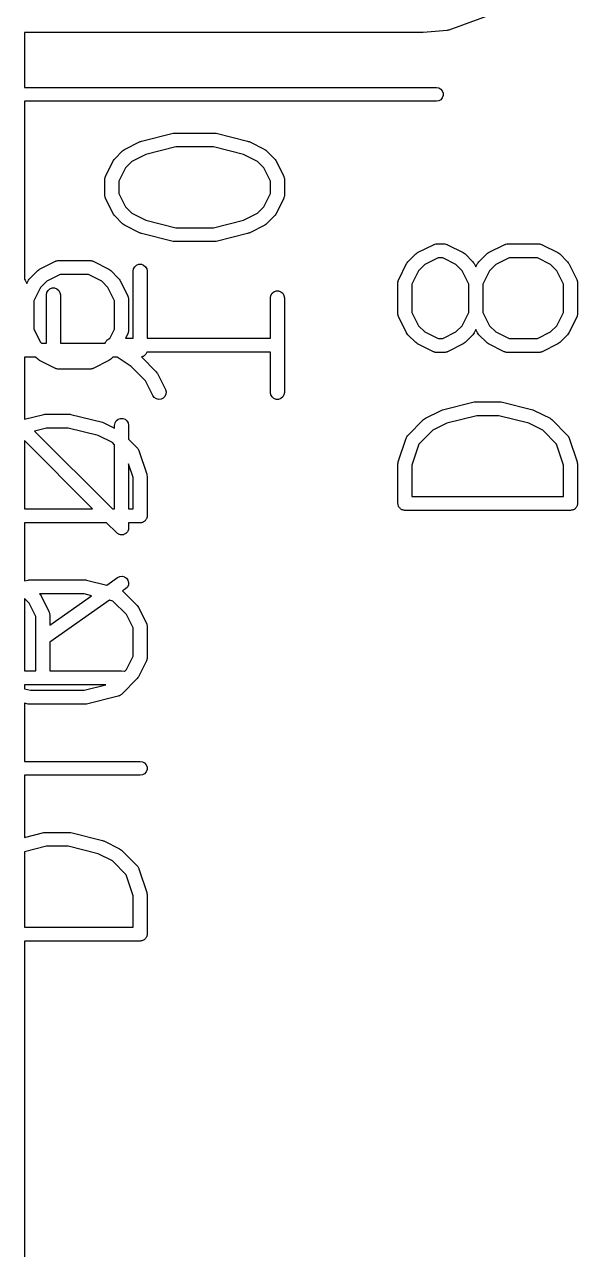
# Model space of a CAD drawing. Extents: x -2.2 to 86.5, y -78.6 to 9.2.
# Drawn here: x 65.1 to 69.13, y -36.01 to -27.09 of the extents above; entities that cross this region are included whole.
import ezdxf

# ---------------------------------------------------------------- set-up
doc = ezdxf.new("R2010")
doc.units = 0
doc.header["$MEASUREMENT"] = 0
doc.layers.add('BLACK', color=7, linetype='CONTINUOUS')

msp = doc.modelspace()

# ---------------------------------------------------------------- linework, layer by layer
at = {"layer": 'Black'}
for p, q in [((68.5171, -27.013), (68.1907, -27.1318)), ((68, -27.15), (65.1, -27.15)), ((65.1, -27.15), (65.1, -27.55)), ((68.0022, -27.1496), (68, -27.15)), ((68.0044, -27.1498), (68.0022, -27.1496)), ((68.178, -27.1346), (68.0044, -27.1498)), ((68.1843, -27.1329), (68.178, -27.1346)), ((68.1907, -27.1318), (68.1843, -27.1329)), ((65.1, -27.55), (68.1, -27.55)), ((68.1, -27.55), (68.1171, -27.553)), ((68.1171, -27.553), (68.1321, -27.5617)), ((68.1171, -27.647), (68.1, -27.65)), ((68.1321, -27.6383), (68.1171, -27.647)), ((68.1321, -27.5617), (68.1433, -27.575)), ((68.1433, -27.625), (68.1321, -27.6383)), ((68.1433, -27.575), (68.1492, -27.5913)), ((68.1492, -27.6087), (68.1433, -27.625)), ((68.1492, -27.5913), (68.1492, -27.6087)), ((68.1, -27.65), (65.1, -27.65)), ((65.1, -27.65), (65.1, -28.9441)), ((65.9535, -27.9399), (66.1833, -27.8824)), ((66.1833, -27.8824), (66.1895, -27.882)), ((66.1895, -27.882), (66.1957, -27.8809)), ((66.1957, -27.8809), (66.4829, -27.8809)), ((66.4829, -27.8809), (66.4891, -27.882)), ((66.4891, -27.882), (66.4952, -27.8824)), ((66.4952, -27.8824), (66.7251, -27.9399)), ((65.8217, -28.006), (65.8282, -28.0012)), ((65.8282, -28.0012), (65.9431, -27.9437)), ((65.9431, -27.9437), (65.9485, -27.9421)), ((65.9485, -27.9421), (65.9535, -27.9399)), ((66.2019, -27.9825), (65.9836, -28.0371)), ((66.4767, -27.9825), (66.2019, -27.9825)), ((66.695, -28.0371), (66.4767, -27.9825)), ((66.7251, -27.9399), (66.7301, -27.9421)), ((66.7301, -27.9421), (66.7355, -27.9437)), ((66.7355, -27.9437), (66.8504, -28.0012)), ((66.8504, -28.0012), (66.8569, -28.006)), ((65.6906, -28.1963), (65.7481, -28.0814)), ((65.7481, -28.0814), (65.7529, -28.0748)), ((65.7529, -28.0748), (65.7576, -28.0681)), ((65.7576, -28.0681), (65.815, -28.0107)), ((65.815, -28.0107), (65.8217, -28.006)), ((65.881, -28.0884), (65.8353, -28.1342)), ((65.9836, -28.0371), (65.881, -28.0884)), ((66.7976, -28.0884), (66.695, -28.0371)), ((66.8433, -28.1342), (66.7976, -28.0884)), ((66.8569, -28.006), (66.8636, -28.0107)), ((66.8636, -28.0107), (66.921, -28.0681)), ((66.921, -28.0681), (66.9257, -28.0748)), ((66.9257, -28.0748), (66.9305, -28.0814)), ((66.9305, -28.0814), (66.988, -28.1963)), ((65.8353, -28.1342), (65.7868, -28.231)), ((66.8917, -28.231), (66.8433, -28.1342)), ((65.6852, -28.219), (65.6858, -28.2161)), ((65.6852, -28.3339), (65.6852, -28.219)), ((65.6856, -28.2132), (65.6873, -28.2075)), ((65.6858, -28.2161), (65.6856, -28.2132)), ((65.6873, -28.2075), (65.6883, -28.2016)), ((65.6883, -28.2016), (65.6898, -28.1991)), ((65.6898, -28.1991), (65.6906, -28.1963)), ((65.7868, -28.231), (65.7868, -28.3219)), ((66.8917, -28.3219), (66.8917, -28.231)), ((66.988, -28.1963), (66.9888, -28.1991)), ((66.9888, -28.1991), (66.9903, -28.2016)), ((66.9903, -28.2016), (66.9913, -28.2075)), ((66.9913, -28.2075), (66.993, -28.2132)), ((66.993, -28.2132), (66.9928, -28.2161)), ((66.9928, -28.2161), (66.9933, -28.219)), ((66.9933, -28.219), (66.9933, -28.3339)), ((65.6858, -28.3368), (65.6852, -28.3339)), ((65.6856, -28.3397), (65.6858, -28.3368)), ((65.6873, -28.3454), (65.6856, -28.3397)), ((65.6883, -28.3513), (65.6873, -28.3454)), ((65.6898, -28.3538), (65.6883, -28.3513)), ((65.6906, -28.3566), (65.6898, -28.3538)), ((65.7481, -28.4715), (65.6906, -28.3566)), ((65.7868, -28.3219), (65.8353, -28.4187)), ((66.8433, -28.4187), (66.8917, -28.3219)), ((66.988, -28.3566), (66.9305, -28.4715)), ((66.9888, -28.3538), (66.988, -28.3566)), ((66.9903, -28.3513), (66.9888, -28.3538)), ((66.9913, -28.3454), (66.9903, -28.3513)), ((66.993, -28.3397), (66.9913, -28.3454)), ((66.9933, -28.3339), (66.9928, -28.3368)), ((66.9928, -28.3368), (66.993, -28.3397)), ((65.8353, -28.4187), (65.881, -28.4645)), ((66.7976, -28.4645), (66.8433, -28.4187)), ((65.7529, -28.478), (65.7481, -28.4715)), ((65.7576, -28.4847), (65.7529, -28.478)), ((65.815, -28.5422), (65.7576, -28.4847)), ((65.881, -28.4645), (65.9836, -28.5158)), ((65.9836, -28.5158), (66.2019, -28.5703)), ((66.4767, -28.5703), (66.695, -28.5158)), ((66.695, -28.5158), (66.7976, -28.4645)), ((66.921, -28.4847), (66.8636, -28.5422)), ((66.9257, -28.478), (66.921, -28.4847)), ((66.9305, -28.4715), (66.9257, -28.478)), ((65.8217, -28.5468), (65.815, -28.5422)), ((65.8282, -28.5517), (65.8217, -28.5468)), ((65.9431, -28.6091), (65.8282, -28.5517)), ((65.9485, -28.6107), (65.9431, -28.6091)), ((65.9535, -28.613), (65.9485, -28.6107)), ((66.1833, -28.6704), (65.9535, -28.613)), ((66.2019, -28.5703), (66.4767, -28.5703)), ((66.7251, -28.613), (66.4952, -28.6704)), ((66.7301, -28.6107), (66.7251, -28.613)), ((66.7355, -28.6091), (66.7301, -28.6107)), ((66.8504, -28.5517), (66.7355, -28.6091)), ((66.8569, -28.5468), (66.8504, -28.5517)), ((66.8636, -28.5422), (66.8569, -28.5468)), ((66.1895, -28.6709), (66.1833, -28.6704)), ((66.1957, -28.6719), (66.1895, -28.6709)), ((66.4829, -28.6719), (66.1957, -28.6719)), ((66.4891, -28.6709), (66.4829, -28.6719)), ((66.4952, -28.6704), (66.4891, -28.6709)), ((67.9632, -28.7513), (68.0781, -28.6938)), ((68.0781, -28.6938), (68.0809, -28.693)), ((68.0809, -28.693), (68.0835, -28.6915)), ((68.0835, -28.6915), (68.0893, -28.6905)), ((68.0893, -28.6905), (68.095, -28.6888)), ((68.095, -28.6888), (68.098, -28.689)), ((68.098, -28.689), (68.1009, -28.6885)), ((68.1009, -28.6885), (68.1583, -28.6885)), ((68.1583, -28.6885), (68.1612, -28.689)), ((68.1612, -28.689), (68.1641, -28.6888)), ((68.1641, -28.6888), (68.1698, -28.6905)), ((68.1698, -28.6905), (68.1757, -28.6915)), ((68.1757, -28.6915), (68.1782, -28.693)), ((68.1782, -28.693), (68.181, -28.6938)), ((68.181, -28.6938), (68.2959, -28.7513)), ((68.4803, -28.7513), (68.5952, -28.6938)), ((68.5952, -28.6938), (68.598, -28.693)), ((68.598, -28.693), (68.6006, -28.6915)), ((68.6006, -28.6915), (68.6064, -28.6905)), ((68.6064, -28.6905), (68.6121, -28.6888)), ((68.6121, -28.6888), (68.615, -28.689)), ((68.615, -28.689), (68.6179, -28.6885)), ((68.6179, -28.6885), (68.8477, -28.6885)), ((68.8477, -28.6885), (68.8506, -28.689)), ((68.8506, -28.689), (68.8535, -28.6888)), ((68.8535, -28.6888), (68.8593, -28.6905)), ((68.8593, -28.6905), (68.8651, -28.6915)), ((68.8651, -28.6915), (68.8676, -28.693)), ((68.8676, -28.693), (68.8705, -28.6938)), ((68.8705, -28.6938), (68.9854, -28.7513)), ((67.8926, -28.8182), (67.95, -28.7608)), ((67.95, -28.7608), (67.9567, -28.7561)), ((67.9567, -28.7561), (67.9632, -28.7513)), ((68.1128, -28.7901), (68.016, -28.8385)), ((68.1463, -28.7901), (68.1128, -28.7901)), ((68.2431, -28.8385), (68.1463, -28.7901)), ((68.2959, -28.7513), (68.3025, -28.7561)), ((68.3025, -28.7561), (68.3091, -28.7608)), ((68.3091, -28.7608), (68.3666, -28.8182)), ((68.4096, -28.8182), (68.4671, -28.7608)), ((68.4671, -28.7608), (68.4738, -28.7561)), ((68.4738, -28.7561), (68.4803, -28.7513)), ((68.6299, -28.7901), (68.5331, -28.8385)), ((68.8357, -28.7901), (68.6299, -28.7901)), ((68.9326, -28.8385), (68.8357, -28.7901)), ((68.9854, -28.7513), (68.9919, -28.7561)), ((68.9919, -28.7561), (68.9986, -28.7608)), ((68.9986, -28.7608), (69.056, -28.8182)), ((65.1397, -28.9392), (65.1971, -28.8817)), ((65.1971, -28.8817), (65.2038, -28.8771)), ((65.2038, -28.8771), (65.2103, -28.8722)), ((65.2103, -28.8722), (65.3252, -28.8148)), ((65.3252, -28.8148), (65.328, -28.8139)), ((65.328, -28.8139), (65.3306, -28.8125)), ((65.3306, -28.8125), (65.3364, -28.8114)), ((65.3364, -28.8114), (65.3421, -28.8097)), ((65.3421, -28.8097), (65.345, -28.8099)), ((65.345, -28.8099), (65.3479, -28.8094)), ((65.3479, -28.8094), (65.5777, -28.8094)), ((65.5777, -28.8094), (65.5806, -28.8099)), ((65.5806, -28.8099), (65.5835, -28.8097)), ((65.5835, -28.8097), (65.5893, -28.8114)), ((65.5893, -28.8114), (65.5951, -28.8125)), ((65.5951, -28.8125), (65.5976, -28.8139)), ((65.5976, -28.8139), (65.6005, -28.8148)), ((65.6005, -28.8148), (65.7154, -28.8722)), ((65.7154, -28.8722), (65.7219, -28.8771)), ((65.7219, -28.8771), (65.7286, -28.8817)), ((65.7286, -28.8817), (65.786, -28.9392)), ((65.8917, -28.8867), (65.8948, -28.8694)), ((65.8917, -29.3747), (65.8917, -28.8867)), ((65.8948, -28.8694), (65.9036, -28.8541)), ((65.9036, -28.8541), (65.9171, -28.8427)), ((65.9171, -28.8427), (65.9337, -28.8367)), ((65.9337, -28.8367), (65.9514, -28.8367)), ((65.9514, -28.8367), (65.9679, -28.8427)), ((65.9679, -28.8427), (65.9815, -28.8541)), ((65.9815, -28.8541), (65.9903, -28.8694)), ((65.9903, -28.8694), (65.9933, -28.8867)), ((65.9933, -28.8867), (65.9933, -29.3747)), ((67.8256, -28.9464), (67.8831, -28.8314)), ((67.8831, -28.8314), (67.8879, -28.8249)), ((67.8879, -28.8249), (67.8926, -28.8182)), ((67.9702, -28.8843), (67.9218, -28.9811)), ((68.016, -28.8385), (67.9702, -28.8843)), ((68.2889, -28.8843), (68.2431, -28.8385)), ((68.3373, -28.9811), (68.2889, -28.8843)), ((68.3666, -28.8182), (68.3713, -28.8249)), ((68.3713, -28.8249), (68.3761, -28.8314)), ((68.3761, -28.8314), (68.3881, -28.8555)), ((68.3881, -28.8555), (68.4001, -28.8314)), ((68.4001, -28.8314), (68.405, -28.8249)), ((68.405, -28.8249), (68.4096, -28.8182)), ((68.4873, -28.8843), (68.4389, -28.9811)), ((68.5331, -28.8385), (68.4873, -28.8843)), ((68.9783, -28.8843), (68.9326, -28.8385)), ((69.0267, -28.9811), (68.9783, -28.8843)), ((69.056, -28.8182), (69.0607, -28.8249)), ((69.0607, -28.8249), (69.0655, -28.8314)), ((69.0655, -28.8314), (69.123, -28.9464)), ((65.1, -28.9441), (65.1013, -28.9459)), ((65.1013, -28.9459), (65.1061, -28.9524)), ((65.1061, -28.9524), (65.1181, -28.9764)), ((65.1181, -28.9764), (65.1301, -28.9524)), ((65.1301, -28.9524), (65.135, -28.9458)), ((65.135, -28.9458), (65.1397, -28.9392)), ((65.2631, -28.9594), (65.2173, -29.0052)), ((65.3599, -28.911), (65.2631, -28.9594)), ((65.5657, -28.911), (65.3599, -28.911)), ((65.6626, -28.9594), (65.5657, -28.911)), ((65.7083, -29.0052), (65.6626, -28.9594)), ((65.786, -28.9392), (65.7907, -28.9459)), ((65.7907, -28.9459), (65.7955, -28.9524)), ((65.7955, -28.9524), (65.853, -29.0673)), ((67.8202, -28.9691), (67.8208, -28.9662)), ((67.8202, -29.1989), (67.8202, -28.9691)), ((67.8206, -28.9633), (67.8223, -28.9576)), ((67.8208, -28.9662), (67.8206, -28.9633)), ((67.8223, -28.9576), (67.8233, -28.9517)), ((67.8233, -28.9517), (67.8248, -28.9492)), ((67.8248, -28.9492), (67.8256, -28.9464)), ((67.9218, -28.9811), (67.9218, -29.1869)), ((68.3373, -29.1869), (68.3373, -28.9811)), ((68.4389, -28.9811), (68.4389, -29.1869)), ((69.0267, -29.1869), (69.0267, -28.9811)), ((69.123, -28.9464), (69.1238, -28.9492)), ((69.1238, -28.9492), (69.1253, -28.9517)), ((69.1253, -28.9517), (69.1263, -28.9576)), ((69.1263, -28.9576), (69.128, -28.9633)), ((69.128, -28.9633), (69.1278, -28.9662)), ((69.1278, -28.9662), (69.1283, -28.9691)), ((69.1283, -28.9691), (69.1283, -29.1989)), ((65.2173, -29.0052), (65.1689, -29.102)), ((65.2598, -29.0591), (65.2628, -29.0417)), ((65.2598, -29.4105), (65.2598, -29.0591)), ((65.2628, -29.0417), (65.2717, -29.0264)), ((65.2717, -29.0264), (65.2852, -29.0151)), ((65.2852, -29.0151), (65.3017, -29.0091)), ((65.3017, -29.0091), (65.3194, -29.0091)), ((65.3194, -29.0091), (65.336, -29.0151)), ((65.336, -29.0151), (65.3495, -29.0264)), ((65.3495, -29.0264), (65.3583, -29.0417)), ((65.3583, -29.0417), (65.3614, -29.0591)), ((65.3614, -29.0591), (65.3614, -29.4105)), ((65.7567, -29.102), (65.7083, -29.0052)), ((65.853, -29.0673), (65.8538, -29.0701)), ((65.8538, -29.0701), (65.8553, -29.0726)), ((65.8553, -29.0726), (65.8563, -29.0785)), ((66.8917, -29.0808), (66.8948, -29.0634)), ((66.8948, -29.0634), (66.9036, -29.0481)), ((66.9036, -29.0481), (66.9171, -29.0368)), ((66.9171, -29.0368), (66.9337, -29.0307)), ((66.9337, -29.0307), (66.9514, -29.0307)), ((66.9514, -29.0307), (66.9679, -29.0368)), ((66.9679, -29.0368), (66.9815, -29.0481)), ((66.9815, -29.0481), (66.9903, -29.0634)), ((66.9903, -29.0634), (66.9933, -29.0808)), ((65.1689, -29.102), (65.1689, -29.3078)), ((65.7567, -29.3078), (65.7567, -29.102)), ((65.8563, -29.0785), (65.858, -29.0842)), ((65.858, -29.0842), (65.8578, -29.0871)), ((65.8578, -29.0871), (65.8583, -29.09)), ((65.8583, -29.09), (65.8583, -29.3198)), ((66.8917, -29.3747), (66.8917, -29.0808)), ((66.9933, -29.0808), (66.9933, -29.7702)), ((67.8208, -29.2018), (67.8202, -29.1989)), ((67.8206, -29.2047), (67.8208, -29.2018)), ((67.8223, -29.2104), (67.8206, -29.2047)), ((67.8233, -29.2163), (67.8223, -29.2104)), ((67.8248, -29.2188), (67.8233, -29.2163)), ((67.8256, -29.2216), (67.8248, -29.2188)), ((67.8831, -29.3365), (67.8256, -29.2216)), ((67.9218, -29.1869), (67.9703, -29.2837)), ((68.2889, -29.2837), (68.3373, -29.1869)), ((68.4389, -29.1869), (68.4873, -29.2837)), ((68.9783, -29.2837), (69.0267, -29.1869)), ((69.123, -29.2216), (69.0655, -29.3365)), ((69.1238, -29.2188), (69.123, -29.2216)), ((69.1253, -29.2163), (69.1238, -29.2188)), ((69.1263, -29.2104), (69.1253, -29.2163)), ((69.128, -29.2047), (69.1263, -29.2104)), ((69.1283, -29.1989), (69.1278, -29.2018)), ((69.1278, -29.2018), (69.128, -29.2047)), ((65.1689, -29.3078), (65.2173, -29.4046)), ((65.7221, -29.3771), (65.7567, -29.3078)), ((65.8538, -29.3397), (65.853, -29.3426)), ((65.8553, -29.3372), (65.8538, -29.3397)), ((65.8563, -29.3313), (65.8553, -29.3372)), ((65.858, -29.3256), (65.8563, -29.3313)), ((65.8583, -29.3198), (65.8578, -29.3227)), ((65.8578, -29.3227), (65.858, -29.3256)), ((67.8879, -29.343), (67.8831, -29.3365)), ((67.9703, -29.2837), (68.016, -29.3295)), ((68.016, -29.3295), (68.1128, -29.3779)), ((68.1463, -29.3779), (68.2431, -29.3295)), ((68.2431, -29.3295), (68.2889, -29.2837)), ((68.3761, -29.3365), (68.3713, -29.343)), ((68.3881, -29.3125), (68.3761, -29.3365)), ((68.4001, -29.3365), (68.3881, -29.3125)), ((68.405, -29.343), (68.4001, -29.3365)), ((68.4873, -29.2837), (68.5331, -29.3295)), ((68.5331, -29.3295), (68.6299, -29.3779)), ((68.8357, -29.3779), (68.9326, -29.3295)), ((68.9326, -29.3295), (68.9783, -29.2837)), ((69.0655, -29.3365), (69.0607, -29.343)), ((65.2173, -29.4046), (65.2231, -29.4105)), ((65.2231, -29.4105), (65.2598, -29.4105)), ((65.3614, -29.4105), (65.6882, -29.4105)), ((65.6882, -29.4105), (65.6895, -29.4051)), ((65.6895, -29.4051), (65.6911, -29.4027)), ((65.6911, -29.4027), (65.6921, -29.4001)), ((65.6921, -29.4001), (65.696, -29.3954)), ((65.696, -29.3954), (65.6993, -29.3904)), ((65.6993, -29.3904), (65.7016, -29.3887)), ((65.7016, -29.3887), (65.7034, -29.3866)), ((65.7034, -29.3866), (65.7086, -29.3835)), ((65.7086, -29.3835), (65.7135, -29.3799)), ((65.7135, -29.3799), (65.7162, -29.3791)), ((65.7162, -29.3791), (65.7187, -29.3777)), ((65.7187, -29.3777), (65.7221, -29.3771)), ((65.853, -29.3426), (65.8369, -29.3747)), ((65.8369, -29.3747), (65.8917, -29.3747)), ((65.9933, -29.3747), (66.8917, -29.3747)), ((67.8926, -29.3497), (67.8879, -29.343)), ((67.95, -29.4072), (67.8926, -29.3497)), ((67.9567, -29.4118), (67.95, -29.4072)), ((67.9632, -29.4167), (67.9567, -29.4118)), ((68.0781, -29.4741), (67.9632, -29.4167)), ((68.1128, -29.3779), (68.1463, -29.3779)), ((68.2959, -29.4167), (68.181, -29.4741)), ((68.3025, -29.4118), (68.2959, -29.4167)), ((68.3091, -29.4072), (68.3025, -29.4118)), ((68.3666, -29.3497), (68.3091, -29.4072)), ((68.3713, -29.343), (68.3666, -29.3497)), ((68.4096, -29.3497), (68.405, -29.343)), ((68.4671, -29.4072), (68.4096, -29.3497)), ((68.4738, -29.4118), (68.4671, -29.4072)), ((68.4803, -29.4167), (68.4738, -29.4118)), ((68.5952, -29.4741), (68.4803, -29.4167)), ((68.6299, -29.3779), (68.8357, -29.3779)), ((68.9854, -29.4167), (68.8705, -29.4741)), ((68.9919, -29.4118), (68.9854, -29.4167)), ((68.9986, -29.4072), (68.9919, -29.4118)), ((69.056, -29.3497), (68.9986, -29.4072)), ((69.0607, -29.343), (69.056, -29.3497)), ((65.1811, -29.5121), (65.1, -29.5121)), ((65.1, -29.5121), (65.1, -29.9642)), ((65.1971, -29.5281), (65.1811, -29.5121)), ((65.7446, -29.5121), (65.7286, -29.5281)), ((65.7743, -29.5121), (65.7446, -29.5121)), ((65.876, -29.5799), (65.7743, -29.5121)), ((65.9514, -29.5113), (65.9512, -29.5113)), ((65.9512, -29.5113), (66.0592, -29.6194)), ((65.9555, -29.5098), (65.9514, -29.5113)), ((65.9599, -29.509), (65.9555, -29.5098)), ((65.9638, -29.5068), (65.9599, -29.509)), ((65.9679, -29.5053), (65.9638, -29.5068)), ((65.9714, -29.5024), (65.9679, -29.5053)), ((65.9752, -29.5002), (65.9714, -29.5024)), ((65.9781, -29.4968), (65.9752, -29.5002)), ((65.9815, -29.4939), (65.9781, -29.4968)), ((65.9837, -29.4901), (65.9815, -29.4939)), ((65.9865, -29.4867), (65.9837, -29.4901)), ((65.9881, -29.4825), (65.9865, -29.4867)), ((65.9903, -29.4786), (65.9881, -29.4825)), ((65.9907, -29.4763), (65.9903, -29.4786)), ((66.8917, -29.4763), (65.9907, -29.4763)), ((66.8917, -29.7702), (66.8917, -29.4763)), ((68.0809, -29.475), (68.0781, -29.4741)), ((68.0835, -29.4764), (68.0809, -29.475)), ((68.0893, -29.4775), (68.0835, -29.4764)), ((68.095, -29.4792), (68.0893, -29.4775)), ((68.098, -29.479), (68.095, -29.4792)), ((68.1009, -29.4795), (68.098, -29.479)), ((68.1583, -29.4795), (68.1009, -29.4795)), ((68.1612, -29.479), (68.1583, -29.4795)), ((68.1641, -29.4792), (68.1612, -29.479)), ((68.1698, -29.4775), (68.1641, -29.4792)), ((68.1757, -29.4764), (68.1698, -29.4775)), ((68.1782, -29.475), (68.1757, -29.4764)), ((68.181, -29.4741), (68.1782, -29.475)), ((68.598, -29.475), (68.5952, -29.4741)), ((68.6006, -29.4764), (68.598, -29.475)), ((68.6064, -29.4775), (68.6006, -29.4764)), ((68.6121, -29.4792), (68.6064, -29.4775)), ((68.615, -29.479), (68.6121, -29.4792)), ((68.6179, -29.4795), (68.615, -29.479)), ((68.8477, -29.4795), (68.6179, -29.4795)), ((68.8506, -29.479), (68.8477, -29.4795)), ((68.8535, -29.4792), (68.8506, -29.479)), ((68.8593, -29.4775), (68.8535, -29.4792)), ((68.8651, -29.4764), (68.8593, -29.4775)), ((68.8676, -29.475), (68.8651, -29.4764)), ((68.8705, -29.4741), (68.8676, -29.475)), ((65.2038, -29.5328), (65.1971, -29.5281)), ((65.2103, -29.5376), (65.2038, -29.5328)), ((65.3252, -29.5951), (65.2103, -29.5376)), ((65.328, -29.5959), (65.3252, -29.5951)), ((65.3306, -29.5974), (65.328, -29.5959)), ((65.3364, -29.5984), (65.3306, -29.5974)), ((65.3421, -29.6001), (65.3364, -29.5984)), ((65.345, -29.5999), (65.3421, -29.6001)), ((65.3479, -29.6004), (65.345, -29.5999)), ((65.5777, -29.6004), (65.3479, -29.6004)), ((65.5806, -29.5999), (65.5777, -29.6004)), ((65.5835, -29.6001), (65.5806, -29.5999)), ((65.5893, -29.5984), (65.5835, -29.6001)), ((65.5951, -29.5974), (65.5893, -29.5984)), ((65.5976, -29.5959), (65.5951, -29.5974)), ((65.6005, -29.5951), (65.5976, -29.5959)), ((65.7154, -29.5376), (65.6005, -29.5951)), ((65.7219, -29.5328), (65.7154, -29.5376)), ((65.7286, -29.5281), (65.7219, -29.5328)), ((65.9816, -29.6854), (65.876, -29.5799)), ((66.0353, -29.7929), (65.9816, -29.6854)), ((66.0592, -29.6194), (66.0639, -29.626)), ((66.0639, -29.626), (66.0687, -29.6326)), ((66.0687, -29.6326), (66.1262, -29.7475)), ((66.1302, -29.782), (66.1232, -29.7982)), ((66.1262, -29.7475), (66.1312, -29.7644)), ((66.1312, -29.7644), (66.1302, -29.782)), ((66.8948, -29.7876), (66.8917, -29.7702)), ((66.9036, -29.8028), (66.8948, -29.7876)), ((66.9903, -29.7876), (66.9815, -29.8028)), ((66.9933, -29.7702), (66.9903, -29.7876)), ((66.0458, -29.8071), (66.0353, -29.7929)), ((66.0606, -29.8168), (66.0458, -29.8071)), ((66.0777, -29.8209), (66.0606, -29.8168)), ((66.0952, -29.8189), (66.0777, -29.8209)), ((66.111, -29.811), (66.0952, -29.8189)), ((66.1232, -29.7982), (66.111, -29.811)), ((66.9171, -29.8142), (66.9036, -29.8028)), ((66.9337, -29.8202), (66.9171, -29.8142)), ((66.9514, -29.8202), (66.9337, -29.8202)), ((66.9679, -29.8142), (66.9514, -29.8202)), ((66.9815, -29.8028), (66.9679, -29.8142)), ((68.146, -29.8965), (68.3758, -29.839)), ((68.3758, -29.839), (68.382, -29.8386)), ((68.382, -29.8386), (68.3881, -29.8375)), ((68.3881, -29.8375), (68.5605, -29.8375)), ((68.5605, -29.8375), (68.5666, -29.8386)), ((68.5666, -29.8386), (68.5728, -29.839)), ((68.5728, -29.839), (68.8026, -29.8965)), ((65.1, -29.9642), (65.2408, -29.9291)), ((65.2408, -29.9291), (65.247, -29.9286)), ((65.247, -29.9286), (65.2531, -29.9275)), ((65.2531, -29.9275), (65.4255, -29.9275)), ((65.4255, -29.9275), (65.4316, -29.9286)), ((65.4316, -29.9286), (65.4378, -29.9291)), ((65.4378, -29.9291), (65.6676, -29.9865)), ((65.7686, -29.9766), (65.7821, -29.9653)), ((65.7821, -29.9653), (65.7987, -29.9592)), ((65.7987, -29.9592), (65.8164, -29.9592)), ((65.8164, -29.9592), (65.8329, -29.9653)), ((65.8329, -29.9653), (65.8465, -29.9766)), ((68.0075, -29.9673), (68.0142, -29.9626)), ((68.0142, -29.9626), (68.0207, -29.9578)), ((68.0207, -29.9578), (68.1356, -29.9003)), ((68.1356, -29.9003), (68.1409, -29.8987)), ((68.1409, -29.8987), (68.146, -29.8965)), ((68.3944, -29.9391), (68.176, -29.9937)), ((68.5542, -29.9391), (68.3944, -29.9391)), ((68.7726, -29.9937), (68.5542, -29.9391)), ((68.8026, -29.8965), (68.8077, -29.8987)), ((68.8077, -29.8987), (68.813, -29.9003)), ((68.813, -29.9003), (68.9279, -29.9578)), ((68.9279, -29.9578), (68.9345, -29.9626)), ((68.9345, -29.9626), (68.9411, -29.9673)), ((65.2594, -30.0291), (65.1738, -30.0505)), ((65.1738, -30.0505), (65.7402, -30.617)), ((65.4192, -30.0291), (65.2594, -30.0291)), ((65.6376, -30.0837), (65.4192, -30.0291)), ((65.6676, -29.9865), (65.6727, -29.9888)), ((65.6727, -29.9888), (65.678, -29.9903)), ((65.678, -29.9903), (65.7567, -30.0297)), ((65.7567, -30.0093), (65.7598, -29.9919)), ((65.7567, -30.0297), (65.7567, -30.0093)), ((65.7598, -29.9919), (65.7686, -29.9766)), ((65.8465, -29.9766), (65.8553, -29.9919)), ((65.8553, -29.9919), (65.8583, -30.0093)), ((65.8583, -30.0093), (65.8583, -30.1096)), ((67.8926, -30.0822), (68.0075, -29.9673)), ((68.0735, -30.045), (67.9729, -30.1456)), ((68.176, -29.9937), (68.0735, -30.045)), ((68.8751, -30.045), (68.7726, -29.9937)), ((68.9757, -30.1456), (68.8751, -30.045)), ((68.9411, -29.9673), (69.056, -30.0822)), ((65.5965, -30.617), (65.1, -30.1204)), ((65.1, -30.1204), (65.1, -30.617)), ((65.7401, -30.135), (65.6376, -30.0837)), ((65.7567, -30.1516), (65.7401, -30.135)), ((65.8583, -30.1096), (65.921, -30.1722)), ((67.8229, -30.2744), (67.8803, -30.1021)), ((67.8803, -30.1021), (67.8817, -30.0995)), ((67.8817, -30.0995), (67.8825, -30.0967)), ((67.8825, -30.0967), (67.8859, -30.0918)), ((67.8859, -30.0918), (67.8887, -30.0865)), ((67.8887, -30.0865), (67.8909, -30.0846)), ((67.8909, -30.0846), (67.8926, -30.0822)), ((69.056, -30.0822), (69.0577, -30.0846)), ((69.0577, -30.0846), (69.0599, -30.0865)), ((69.0599, -30.0865), (69.0627, -30.0918)), ((69.0627, -30.0918), (69.0661, -30.0967)), ((69.0661, -30.0967), (69.0669, -30.0995)), ((69.0669, -30.0995), (69.0683, -30.1021)), ((69.0683, -30.1021), (69.1257, -30.2744)), ((65.7567, -30.617), (65.7567, -30.1516)), ((65.921, -30.1722), (65.9227, -30.1746)), ((65.9227, -30.1746), (65.9249, -30.1766)), ((65.9249, -30.1766), (65.9277, -30.1818)), ((65.9277, -30.1818), (65.9311, -30.1867)), ((65.9311, -30.1867), (65.9319, -30.1895)), ((65.9319, -30.1895), (65.9333, -30.1921)), ((65.9333, -30.1921), (65.9907, -30.3644)), ((67.9729, -30.1456), (67.9218, -30.2987)), ((69.0267, -30.2987), (68.9757, -30.1456)), ((65.8917, -30.3887), (65.8583, -30.2885)), ((65.8583, -30.2885), (65.8583, -30.617)), ((67.8202, -30.2905), (67.8217, -30.2825)), ((67.8202, -30.5777), (67.8202, -30.2905)), ((67.8217, -30.2825), (67.8229, -30.2744)), ((67.9218, -30.2987), (67.9218, -30.5269)), ((69.0267, -30.5269), (69.0267, -30.2987)), ((69.1257, -30.2744), (69.1269, -30.2825)), ((69.1269, -30.2825), (69.1283, -30.2905)), ((69.1283, -30.2905), (69.1283, -30.5777)), ((65.8917, -30.617), (65.8917, -30.3887)), ((65.9907, -30.3644), (65.9919, -30.3725)), ((65.9919, -30.3725), (65.9933, -30.3805)), ((65.9933, -30.3805), (65.9933, -30.6678)), ((67.821, -30.5821), (67.8202, -30.5777)), ((67.821, -30.5866), (67.821, -30.5821)), ((67.8225, -30.5907), (67.821, -30.5866)), ((67.9218, -30.5269), (69.0267, -30.5269)), ((69.1276, -30.5866), (69.1261, -30.5907)), ((69.1283, -30.5777), (69.1276, -30.5821)), ((69.1276, -30.5821), (69.1276, -30.5866)), ((65.1, -30.617), (65.5965, -30.617)), ((65.7402, -30.617), (65.7567, -30.617)), ((65.8583, -30.617), (65.8917, -30.617)), ((65.9926, -30.6766), (65.9911, -30.6808)), ((65.9933, -30.6678), (65.9926, -30.6721)), ((65.9926, -30.6721), (65.9926, -30.6766)), ((67.8233, -30.5951), (67.8225, -30.5907)), ((67.8255, -30.599), (67.8233, -30.5951)), ((67.8271, -30.6031), (67.8255, -30.599)), ((67.8299, -30.6065), (67.8271, -30.6031)), ((67.8321, -30.6104), (67.8299, -30.6065)), ((67.8355, -30.6132), (67.8321, -30.6104)), ((67.8384, -30.6167), (67.8355, -30.6132)), ((67.8422, -30.6189), (67.8384, -30.6167)), ((67.8456, -30.6217), (67.8422, -30.6189)), ((67.8498, -30.6233), (67.8456, -30.6217)), ((67.8537, -30.6255), (67.8498, -30.6233)), ((67.8581, -30.6262), (67.8537, -30.6255)), ((67.8622, -30.6278), (67.8581, -30.6262)), ((67.8667, -30.6278), (67.8622, -30.6278)), ((67.871, -30.6285), (67.8667, -30.6278)), ((69.0775, -30.6285), (67.871, -30.6285)), ((69.0819, -30.6278), (69.0775, -30.6285)), ((69.0864, -30.6278), (69.0819, -30.6278)), ((69.0905, -30.6262), (69.0864, -30.6278)), ((69.0949, -30.6255), (69.0905, -30.6262)), ((69.0988, -30.6233), (69.0949, -30.6255)), ((69.1029, -30.6217), (69.0988, -30.6233)), ((69.1064, -30.6189), (69.1029, -30.6217)), ((69.1102, -30.6167), (69.1064, -30.6189)), ((69.1131, -30.6132), (69.1102, -30.6167)), ((69.1165, -30.6104), (69.1131, -30.6132)), ((69.1187, -30.6065), (69.1165, -30.6104)), ((69.1215, -30.6031), (69.1187, -30.6065)), ((69.1231, -30.599), (69.1215, -30.6031)), ((69.1253, -30.5951), (69.1231, -30.599)), ((69.1261, -30.5907), (69.1253, -30.5951)), ((65.6981, -30.7186), (65.1, -30.7186)), ((65.1, -30.7186), (65.1, -31.142)), ((65.7716, -30.7921), (65.6981, -30.7186)), ((65.8572, -30.7627), (65.8566, -30.7693)), ((65.8583, -30.7561), (65.8572, -30.7627)), ((65.9425, -30.7186), (65.8583, -30.7186)), ((65.8583, -30.7186), (65.8583, -30.7561)), ((65.9469, -30.7178), (65.9425, -30.7186)), ((65.9514, -30.7178), (65.9469, -30.7178)), ((65.9555, -30.7163), (65.9514, -30.7178)), ((65.9599, -30.7155), (65.9555, -30.7163)), ((65.9638, -30.7133), (65.9599, -30.7155)), ((65.9679, -30.7118), (65.9638, -30.7133)), ((65.9714, -30.7089), (65.9679, -30.7118)), ((65.9752, -30.7067), (65.9714, -30.7089)), ((65.9781, -30.7033), (65.9752, -30.7067)), ((65.9815, -30.7004), (65.9781, -30.7033)), ((65.9837, -30.6966), (65.9815, -30.7004)), ((65.9865, -30.6932), (65.9837, -30.6966)), ((65.9881, -30.689), (65.9865, -30.6932)), ((65.9903, -30.6851), (65.9881, -30.689)), ((65.9911, -30.6808), (65.9903, -30.6851)), ((65.7771, -30.7959), (65.7716, -30.7921)), ((65.7821, -30.8001), (65.7771, -30.7959)), ((65.7842, -30.8009), (65.7821, -30.8001)), ((65.7861, -30.8022), (65.7842, -30.8009)), ((65.7925, -30.8039), (65.7861, -30.8022)), ((65.7987, -30.8062), (65.7925, -30.8039)), ((65.801, -30.8062), (65.7987, -30.8062)), ((65.8031, -30.8067), (65.801, -30.8062)), ((65.8097, -30.8062), (65.8031, -30.8067)), ((65.8164, -30.8062), (65.8097, -30.8062)), ((65.8185, -30.8054), (65.8164, -30.8062)), ((65.8207, -30.8052), (65.8185, -30.8054)), ((65.8267, -30.8024), (65.8207, -30.8052)), ((65.8329, -30.8001), (65.8267, -30.8024)), ((65.8347, -30.7987), (65.8329, -30.8001)), ((65.8367, -30.7978), (65.8347, -30.7987)), ((65.8414, -30.7931), (65.8367, -30.7978)), ((65.8465, -30.7888), (65.8414, -30.7931)), ((65.8476, -30.7869), (65.8465, -30.7888)), ((65.8492, -30.7853), (65.8476, -30.7869)), ((65.852, -30.7793), (65.8492, -30.7853)), ((65.8553, -30.7735), (65.852, -30.7793)), ((65.8557, -30.7713), (65.8553, -30.7735)), ((65.8566, -30.7693), (65.8557, -30.7713)), ((65.6992, -31.1722), (65.7784, -31.1167)), ((65.7784, -31.1167), (65.7944, -31.1092)), ((65.7944, -31.1092), (65.812, -31.1077)), ((65.812, -31.1077), (65.829, -31.1123)), ((65.829, -31.1123), (65.8435, -31.1224)), ((65.8435, -31.1224), (65.8536, -31.1368)), ((65.1, -31.142), (65.1259, -31.1355)), ((65.1259, -31.1355), (65.1321, -31.1351)), ((65.1321, -31.1351), (65.1382, -31.134)), ((65.1382, -31.134), (65.5404, -31.134)), ((65.5404, -31.134), (65.5465, -31.1351)), ((65.5465, -31.1351), (65.5527, -31.1355)), ((65.5527, -31.1355), (65.6992, -31.1722)), ((65.8367, -31.1999), (65.8149, -31.2152)), ((65.8492, -31.1875), (65.8367, -31.1999)), ((65.8566, -31.1715), (65.8492, -31.1875)), ((65.8536, -31.1368), (65.8582, -31.1539)), ((65.8582, -31.1539), (65.8566, -31.1715)), ((65.1338, -31.3033), (65.1, -31.2695)), ((65.1, -31.2695), (65.1, -31.7969)), ((65.1822, -31.4001), (65.1338, -31.3033)), ((65.2098, -31.2356), (65.2115, -31.2373)), ((65.5341, -31.2356), (65.2098, -31.2356)), ((65.2115, -31.2373), (65.2162, -31.244)), ((65.2162, -31.244), (65.221, -31.2505)), ((65.221, -31.2505), (65.2785, -31.3654)), ((65.2838, -31.4629), (65.5889, -31.2493)), ((65.7195, -31.282), (65.2838, -31.5869)), ((65.5889, -31.2493), (65.5341, -31.2356)), ((65.7442, -31.2882), (65.7195, -31.282)), ((65.8433, -31.3873), (65.7442, -31.2882)), ((65.8149, -31.2152), (65.921, -31.3213)), ((65.2785, -31.3654), (65.2793, -31.3682)), ((65.2793, -31.3682), (65.2808, -31.3707)), ((65.2808, -31.3707), (65.2818, -31.3766)), ((65.2818, -31.3766), (65.2835, -31.3823)), ((65.2835, -31.3823), (65.2833, -31.3852)), ((65.2833, -31.3852), (65.2838, -31.3881)), ((65.2838, -31.3881), (65.2838, -31.4629)), ((65.8917, -31.4841), (65.8433, -31.3873)), ((65.921, -31.3213), (65.9257, -31.3279)), ((65.9257, -31.3279), (65.9305, -31.3345)), ((65.9305, -31.3345), (65.988, -31.4494)), ((65.1822, -31.7969), (65.1822, -31.4001)), ((65.988, -31.4494), (65.9888, -31.4522)), ((65.9888, -31.4522), (65.9903, -31.4547)), ((65.9903, -31.4547), (65.9913, -31.4606)), ((65.9913, -31.4606), (65.993, -31.4663)), ((65.993, -31.4663), (65.9928, -31.4692)), ((65.9928, -31.4692), (65.9933, -31.4721)), ((65.9933, -31.4721), (65.9933, -31.7019)), ((65.8917, -31.6899), (65.8917, -31.4841)), ((65.2838, -31.5869), (65.2838, -31.7969)), ((65.8433, -31.7867), (65.8917, -31.6899)), ((65.988, -31.7246), (65.9305, -31.8395)), ((65.9888, -31.7218), (65.988, -31.7246)), ((65.9903, -31.7193), (65.9888, -31.7218)), ((65.9913, -31.7134), (65.9903, -31.7193)), ((65.993, -31.7077), (65.9913, -31.7134)), ((65.9933, -31.7019), (65.9928, -31.7048)), ((65.9928, -31.7048), (65.993, -31.7077)), ((65.1, -31.7969), (65.1822, -31.7969)), ((65.2838, -31.7969), (65.8075, -31.7969)), ((65.8075, -31.7969), (65.8249, -31.8)), ((65.8249, -31.8), (65.8282, -31.8019)), ((65.8282, -31.8019), (65.8433, -31.7867)), ((65.1, -31.8985), (65.1, -31.9272)), ((65.6934, -31.8985), (65.1, -31.8985)), ((65.1, -31.9272), (65.1445, -31.9384)), ((65.5341, -31.9384), (65.6934, -31.8985)), ((65.921, -31.8527), (65.8061, -31.9676)), ((65.9257, -31.8461), (65.921, -31.8527)), ((65.9305, -31.8395), (65.9257, -31.8461)), ((65.1445, -31.9384), (65.5341, -31.9384)), ((65.7825, -31.981), (65.5527, -32.0384)), ((65.787, -31.979), (65.7825, -31.981)), ((65.7917, -31.9778), (65.787, -31.979)), ((65.7949, -31.9754), (65.7917, -31.9778)), ((65.7986, -31.9738), (65.7949, -31.9754)), ((65.8021, -31.9704), (65.7986, -31.9738)), ((65.8061, -31.9676), (65.8021, -31.9704)), ((65.1259, -32.0384), (65.1, -32.032)), ((65.1, -32.032), (65.1, -32.4554)), ((65.1321, -32.0389), (65.1259, -32.0384)), ((65.1382, -32.04), (65.1321, -32.0389)), ((65.5404, -32.04), (65.1382, -32.04)), ((65.5465, -32.0389), (65.5404, -32.04)), ((65.5527, -32.0384), (65.5465, -32.0389)), ((65.1, -32.4554), (65.9425, -32.4554)), ((65.9425, -32.4554), (65.9599, -32.4585)), ((65.9599, -32.4585), (65.9752, -32.4673)), ((65.9752, -32.5452), (65.9599, -32.554)), ((65.9752, -32.4673), (65.9865, -32.4808)), ((65.9865, -32.5316), (65.9752, -32.5452)), ((65.9865, -32.4808), (65.9926, -32.4974)), ((65.9926, -32.5151), (65.9865, -32.5316)), ((65.9926, -32.4974), (65.9926, -32.5151)), ((65.9425, -32.557), (65.1, -32.557)), ((65.1, -32.557), (65.1, -33.0092)), ((65.9599, -32.554), (65.9425, -32.557)), ((65.1, -33.0092), (65.2408, -32.974)), ((65.2408, -32.974), (65.247, -32.9736)), ((65.247, -32.9736), (65.2531, -32.9725)), ((65.2531, -32.9725), (65.4255, -32.9725)), ((65.4255, -32.9725), (65.4316, -32.9736)), ((65.4316, -32.9736), (65.4378, -32.974)), ((65.4378, -32.974), (65.6676, -33.0315)), ((65.2594, -33.0741), (65.1, -33.114)), ((65.4192, -33.0741), (65.2594, -33.0741)), ((65.6376, -33.1287), (65.4192, -33.0741)), ((65.6676, -33.0315), (65.6727, -33.0337)), ((65.6727, -33.0337), (65.678, -33.0353)), ((65.678, -33.0353), (65.7929, -33.0928)), ((65.1, -33.114), (65.1, -33.6619)), ((65.7401, -33.18), (65.6376, -33.1287)), ((65.7929, -33.0928), (65.7995, -33.0976)), ((65.7995, -33.0976), (65.8061, -33.1023)), ((65.8061, -33.1023), (65.921, -33.2172)), ((65.8407, -33.2806), (65.7401, -33.18)), ((65.921, -33.2172), (65.9227, -33.2196)), ((65.9227, -33.2196), (65.9249, -33.2215)), ((65.9249, -33.2215), (65.9277, -33.2268)), ((65.9277, -33.2268), (65.9311, -33.2317)), ((65.9311, -33.2317), (65.9319, -33.2345)), ((65.9319, -33.2345), (65.9333, -33.2371)), ((65.9333, -33.2371), (65.9907, -33.4094)), ((65.8917, -33.4337), (65.8407, -33.2806)), ((65.8917, -33.6619), (65.8917, -33.4337)), ((65.9907, -33.4094), (65.9919, -33.4175)), ((65.9919, -33.4175), (65.9933, -33.4255)), ((65.9933, -33.4255), (65.9933, -33.7127)), ((65.1, -33.6619), (65.8917, -33.6619)), ((65.9425, -33.7635), (65.1, -33.7635)), ((65.1, -33.7635), (65.1, -39.6921)), ((65.9469, -33.7628), (65.9425, -33.7635)), ((65.9514, -33.7628), (65.9469, -33.7628)), ((65.9555, -33.7612), (65.9514, -33.7628)), ((65.9599, -33.7605), (65.9555, -33.7612)), ((65.9638, -33.7583), (65.9599, -33.7605)), ((65.9679, -33.7567), (65.9638, -33.7583)), ((65.9714, -33.7539), (65.9679, -33.7567)), ((65.9752, -33.7517), (65.9714, -33.7539)), ((65.9781, -33.7482), (65.9752, -33.7517)), ((65.9815, -33.7454), (65.9781, -33.7482)), ((65.9837, -33.7415), (65.9815, -33.7454)), ((65.9865, -33.7381), (65.9837, -33.7415)), ((65.9881, -33.734), (65.9865, -33.7381)), ((65.9903, -33.7301), (65.9881, -33.734)), ((65.9911, -33.7257), (65.9903, -33.7301)), ((65.9926, -33.7216), (65.9911, -33.7257)), ((65.9933, -33.7127), (65.9926, -33.7171)), ((65.9926, -33.7171), (65.9926, -33.7216))]:
    msp.add_line(p, q, dxfattribs=at)

doc.saveas('drawing.dxf')
